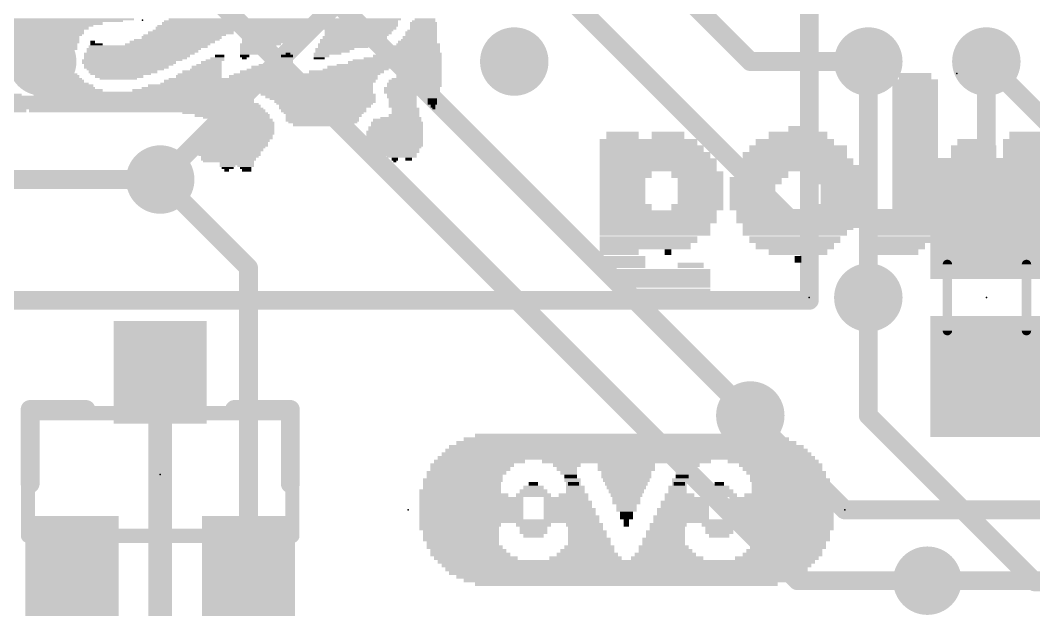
# Model space of a CAD drawing. Extents: x -41 to 98, y -71 to 29.
# Drawn here: x 7.38 to 18.29, y 6.8 to 13.14 of the extents above; entities that cross this region are included whole.
import ezdxf

# ---------------------------------------------------------------- set-up
doc = ezdxf.new("R2010")
doc.units = 0
for name, color, linetype in [('1', 12, 'CONTINUOUS'), ('16', 132, 'CONTINUOUS'), ('18', 110, 'CONTINUOUS'), ('21', 41, 'CONTINUOUS'), ('22', 40, 'CONTINUOUS'), ('23', 53, 'CONTINUOUS'), ('24', 53, 'CONTINUOUS'), ('29', 253, 'CONTINUOUS'), ('51', 53, 'CONTINUOUS')]:
    doc.layers.add(name, color=color, linetype=linetype)

# ---------------------------------------------------------------- blocks, each defined once
blk = doc.blocks.new('RECT')
blk.add_solid([(-0.5, -0.5), (0.5, -0.5), (-0.5, 0.5), (0.5, 0.5)])
blk = doc.blocks.new('ROUNDV')
at = {"const_width": 0.5}
blk.add_lwpolyline([(0, -0.25, 1), (0, 0.25, 1), (0, -0.25)], format="xyb", dxfattribs=at)

msp = doc.modelspace()

# ---------------------------------------------------------------- linework, layer by layer
at = {"layer": '1'}
for points, const_width in [([(15.66, 11.01), (7.0891, 19.5809)], 0.2032), ([(15.24, 8.89), (6.6963, 17.4337)], 0.2032), ([(15.748, 7.112), (6.4824, 16.3776)], 0.2032), ([(15.24, 12.7), (12.065, 15.875)], 0.2032), ([(16.51, 12.7), (15.24, 12.7)], 0.2032), ([(17.78, 12.7), (17.78, 11.01)], 0.2032), ([(8.89, 11.43), (5.08, 11.43)], 0.2032), ([(9.84, 10.48), (8.89, 11.43)], 0.2032), ([(17.78, 11.01), (15.66, 11.01)], 0.2032), ([(9.84, 7.255), (9.84, 10.48)], 0.2032), ([(16.51, 10.16), (16.51, 8.89)], 0.2032), ([(8.89, 9.355), (8.89, 5.08)], 0.254), ([(17.807, 9.283), (17.78, 9.31)], 0.2032), ([(19.685, 9.283), (17.807, 9.283)], 0.2032), ([(16.51, 8.89), (18.3007, 7.0993)], 0.2032), ([(7.94, 6.543), (7.94, 7.255)], 0.254), ([(9.84, 6.543), (9.84, 7.255)], 0.254), ([(17.145, 7.112), (15.748, 7.112)], 0.2032), ([(18.3007, 7.0993), (31.3563, 7.0993)], 0.2032)]:
    msp.add_lwpolyline(points, dxfattribs=dict(at, const_width=const_width))
for points, const_width in [([(15.24, 12.7508, 1), (15.24, 12.6492)], 0.1016), ([(15.2041, 12.6641, 1), (15.2759, 12.7359)], 0.1016), ([(16.51, 12.6492, 1), (16.51, 12.7508)], 0.1016), ([(17.8308, 12.7, 1), (17.7292, 12.7)], 0.1016), ([(8.9259, 11.4659, 1), (8.8541, 11.3941)], 0.1016), ([(8.89, 11.3792, 1), (8.89, 11.4808)], 0.1016), ([(15.66, 11.0608, 1), (15.66, 10.9592)], 0.1016), ([(15.6241, 10.9741, 1), (15.6959, 11.0459)], 0.1016), ([(17.7292, 11.01, 1), (17.8308, 11.01)], 0.1016), ([(17.78, 10.9592, 1), (17.78, 11.0608)], 0.1016), ([(9.8908, 10.48, 1), (9.7892, 10.48)], 0.1016), ([(9.8041, 10.4441, 1), (9.8759, 10.5159)], 0.1016), ([(16.5608, 10.16, 1), (16.4592, 10.16)], 0.1016), ([(8.9535, 9.355, 1), (8.8265, 9.355)], 0.127), ([(17.8159, 9.3459, 1), (17.7441, 9.2741)], 0.1016), ([(17.807, 9.3338, 1), (17.807, 9.2322)], 0.1016), ([(17.7711, 9.2471, 1), (17.8429, 9.3189)], 0.1016), ([(15.2041, 8.8541, 1), (15.2759, 8.9259)], 0.1016), ([(16.5459, 8.9259, 1), (16.4741, 8.8541)], 0.1016), ([(16.4592, 8.89, 1), (16.5608, 8.89)], 0.1016), ([(8.0035, 7.255, 1), (7.8765, 7.255)], 0.127), ([(9.9035, 7.255, 1), (9.7765, 7.255)], 0.127), ([(9.7892, 7.255, 1), (9.8908, 7.255)], 0.1016), ([(15.748, 7.1628, 1), (15.748, 7.0612)], 0.1016), ([(15.7121, 7.0761, 1), (15.7839, 7.1479)], 0.1016), ([(17.145, 7.0612, 1), (17.145, 7.1628)], 0.1016), ([(18.3007, 7.1501, 1), (18.3007, 7.0485)], 0.1016), ([(18.2648, 7.0634, 1), (18.3366, 7.1352)], 0.1016)]:
    msp.add_lwpolyline(points, format="xyb", dxfattribs=dict(at, const_width=const_width))
at = {"layer": '16', "const_width": 0.2032}
for points in [[(11.557, 14.097), (8.89, 11.43)], [(16.51, 12.7), (16.51, 10.16)], [(22.86, 7.62), (17.78, 12.7)], [(16.256, 7.874), (15.24, 8.89)], [(18.796, 7.874), (16.256, 7.874)], [(25.908, 7.112), (17.145, 7.112)]]:
    msp.add_lwpolyline(points, dxfattribs=at)
at = {"layer": '16', "const_width": 0.1016}
for points in [[(16.5608, 12.7, 1), (16.4592, 12.7)], [(17.8159, 12.7359, 1), (17.7441, 12.6641)], [(8.8541, 11.4659, 1), (8.9259, 11.3941)], [(16.4592, 10.16, 1), (16.5608, 10.16)], [(15.2759, 8.9259, 1), (15.2041, 8.8541)], [(16.256, 7.9248, 1), (16.256, 7.8232)], [(16.2201, 7.8381, 1), (16.2919, 7.9099)], [(17.145, 7.1628, 1), (17.145, 7.0612)]]:
    msp.add_lwpolyline(points, format="xyb", dxfattribs=at)
at = {"layer": '21', "const_width": 0.2032}
for points in [[(15.875, 10.13), (15.875, 15.03)], [(15.875, 10.13), (2.675, 10.13)], [(8.09, 8.955), (7.49, 8.955)], [(7.49, 8.955), (7.49, 8.155)], [(9.69, 8.955), (10.29, 8.955)], [(10.29, 8.955), (10.29, 8.155)]]:
    msp.add_lwpolyline(points, dxfattribs=at)
at = {"layer": '21', "const_width": 0.1016}
for points in [[(15.8242, 10.13, 1), (15.9258, 10.13)], [(15.875, 10.0792, 1), (15.875, 10.1808)], [(7.49, 9.0058, 1), (7.49, 8.9042)], [(7.5408, 8.955, 1), (7.4392, 8.955)], [(8.09, 8.9042, 1), (8.09, 9.0058)], [(9.69, 9.0058, 1), (9.69, 8.9042)], [(10.3408, 8.955, 1), (10.2392, 8.955)], [(10.29, 8.9042, 1), (10.29, 9.0058)], [(7.4392, 8.155, 1), (7.5408, 8.155)], [(10.2392, 8.155, 1), (10.3408, 8.155)]]:
    msp.add_lwpolyline(points, format="xyb", dxfattribs=at)
at = {"layer": '23'}
for p in [(17.4625, 12.573), (15.875, 10.16), (17.78, 10.16), (8.89, 8.255), (11.557, 7.874)]:
    msp.add_point(p, dxfattribs=at)
at = {"layer": '24'}
for p in [(8.6995, 13.1445), (16.256, 7.874)]:
    msp.add_point(p, dxfattribs=at)
at = {"layer": '51'}
for points, const_width in [([(17.361, 10.516), (17.361, 9.804)], 0.1016), ([(18.212, 10.516), (18.212, 9.804)], 0.1016), ([(7.4676, 7.5946), (7.4676, 8.9154)], 0.1524), ([(7.4676, 8.9154), (10.3124, 8.9154)], 0.1524), ([(10.3124, 8.9154), (10.3124, 7.5946)], 0.1524), ([(10.3124, 7.5946), (7.4676, 7.5946)], 0.1524)]:
    msp.add_lwpolyline(points, dxfattribs=dict(at, const_width=const_width))
for points, const_width in [([(17.3864, 10.516, 1), (17.3356, 10.516)], 0.0508), ([(18.2374, 10.516, 1), (18.1866, 10.516)], 0.0508), ([(17.3356, 9.804, 1), (17.3864, 9.804)], 0.0508), ([(18.1866, 9.804, 1), (18.2374, 9.804)], 0.0508), ([(7.5057, 8.9154, 1), (7.4295, 8.9154)], 0.0762), ([(7.4676, 8.9535, 1), (7.4676, 8.8773)], 0.0762), ([(10.3505, 8.9154, 1), (10.2743, 8.9154)], 0.0762), ([(10.3124, 8.8773, 1), (10.3124, 8.9535)], 0.0762), ([(7.4676, 7.6327, 1), (7.4676, 7.5565)], 0.0762), ([(10.3124, 7.5565, 1), (10.3124, 7.6327)], 0.0762), ([(7.4295, 7.5946, 1), (7.5057, 7.5946)], 0.0762), ([(10.2743, 7.5946, 1), (10.3505, 7.5946)], 0.0762)]:
    msp.add_lwpolyline(points, format="xyb", dxfattribs=dict(at, const_width=const_width))

# ---------------------------------------------------------------- block references
at = {"layer": '1', "xscale": 1.1, "rotation": 270}
for p in [(17.78, 11.01), (17.78, 9.31)]:
    msp.add_blockref('RECT', p, dxfattribs=at)
at = {"layer": '1', "xscale": 0.8, "yscale": 0.9}
for p in [(8.89, 9.355), (7.94, 7.255), (9.84, 7.255)]:
    msp.add_blockref('RECT', p, dxfattribs=at)
at = {"layer": '18', "xscale": 0.7366, "yscale": 0.7366}
for p in [(7.62, 12.7), (7.62, 12.7), (12.7, 12.7), (12.7, 12.7), (16.51, 12.7), (16.51, 12.7), (17.78, 12.7), (17.78, 12.7), (8.89, 11.43), (8.89, 11.43), (16.51, 10.16), (16.51, 10.16), (15.24, 8.89), (15.24, 8.89), (17.145, 7.112), (17.145, 7.112)]:
    msp.add_blockref('ROUNDV', p, dxfattribs=at)
at = {"layer": '21', "yscale": 0.04}
for p, xscale in [((13.897, 8.634), 3.48), ((13.897, 8.674), 3.24), ((13.897, 8.514), 3.88), ((13.897, 8.554), 3.8), ((13.897, 8.594), 3.64), ((12.317, 8.394), 0.96), ((13.897, 8.434), 4.04), ((13.897, 8.474), 3.96), ((13.897, 8.394), 1.8), ((15.477, 8.394), 0.96), ((12.177, 8.274), 0.84), ((12.237, 8.354), 0.88), ((12.217, 8.314), 0.84), ((13.257, 8.354), 0.28), ((13.257, 8.314), 0.2), ((13.277, 8.274), 0.16), ((13.897, 8.354), 0.6), ((13.897, 8.314), 0.6), ((13.897, 8.274), 0.52), ((14.537, 8.354), 0.28), ((14.537, 8.314), 0.2), ((14.517, 8.274), 0.16), ((15.557, 8.354), 0.88), ((15.577, 8.314), 0.84), ((15.617, 8.274), 0.84), ((12.137, 8.194), 0.84), ((12.157, 8.234), 0.8), ((13.297, 8.234), 0.12), ((13.317, 8.194), 0.16), ((13.897, 8.234), 0.52), ((13.917, 8.194), 0.48), ((14.477, 8.194), 0.16), ((14.497, 8.234), 0.12), ((15.637, 8.234), 0.8), ((15.657, 8.194), 0.84), ((12.117, 8.074), 0.88), ((12.137, 8.154), 0.84), ((12.137, 8.114), 0.84), ((12.897, 8.074), 0.28), ((12.897, 8.114), 0.2), ((12.917, 8.154), 0.08), ((13.337, 8.154), 0.12), ((13.357, 8.114), 0.16), ((13.357, 8.074), 0.16), ((13.897, 8.154), 0.44), ((13.917, 8.114), 0.4), ((13.897, 8.074), 0.36), ((14.457, 8.114), 0.2), ((14.457, 8.074), 0.2), ((14.477, 8.154), 0.16), ((14.897, 8.074), 0.28), ((14.897, 8.114), 0.2), ((14.917, 8.154), 0.08), ((15.677, 8.154), 0.8), ((15.677, 8.114), 0.8), ((15.697, 8.074), 0.84), ((12.157, 8.034), 0.96), ((12.237, 7.994), 1.12), ((12.237, 7.954), 1.12), ((12.857, 8.034), 0.28), ((13.357, 7.994), 0.24), ((13.377, 7.954), 0.28), ((13.377, 8.034), 0.2), ((13.917, 8.034), 0.32), ((13.897, 7.994), 0.28), ((13.897, 7.954), 0.28), ((14.537, 7.954), 0.52), ((14.477, 8.034), 0.32), ((14.557, 7.994), 0.48), ((14.857, 8.034), 0.28), ((15.677, 7.994), 0.88), ((15.677, 7.954), 0.88), ((15.697, 8.034), 0.84), ((12.237, 7.914), 1.12), ((12.237, 7.874), 1.12), ((12.237, 7.834), 1.12), ((13.357, 7.874), 0.4), ((13.357, 7.914), 0.32), ((13.397, 7.834), 0.32), ((13.897, 7.914), 0.2), ((13.897, 7.874), 0.2), ((13.897, 7.834), 0.12), ((14.517, 7.874), 0.56), ((14.517, 7.834), 0.56), ((14.537, 7.914), 0.52), ((15.637, 7.874), 0.96), ((15.657, 7.914), 0.92), ((15.677, 7.834), 0.88), ((12.237, 7.794), 1.12), ((12.317, 7.754), 1.28), ((13.417, 7.794), 0.36), ((13.437, 7.754), 0.32), ((13.897, 7.794), 0.12), ((13.897, 7.754), 0.04), ((14.497, 7.794), 0.6), ((14.577, 7.754), 0.76), ((15.677, 7.794), 0.88), ((15.697, 7.754), 0.84), ((12.117, 7.714), 0.88), ((12.097, 7.674), 0.84), ((12.117, 7.634), 0.8), ((12.877, 7.714), 0.32), ((12.897, 7.674), 0.28), ((12.897, 7.634), 0.28), ((13.457, 7.714), 0.36), ((13.457, 7.674), 0.36), ((13.477, 7.634), 0.4), ((13.897, 7.714), 0.04), ((14.317, 7.634), 0.4), ((14.357, 7.714), 0.4), ((14.337, 7.674), 0.36), ((14.877, 7.714), 0.32), ((14.897, 7.674), 0.28), ((14.897, 7.634), 0.28), ((15.697, 7.714), 0.84), ((15.697, 7.674), 0.84), ((15.677, 7.634), 0.8), ((12.117, 7.594), 0.8), ((12.117, 7.554), 0.8), ((12.137, 7.514), 0.76), ((12.897, 7.594), 0.2), ((13.477, 7.594), 0.4), ((13.497, 7.554), 0.44), ((13.497, 7.514), 0.44), ((14.297, 7.554), 0.44), ((14.297, 7.514), 0.44), ((14.317, 7.594), 0.4), ((14.897, 7.594), 0.2), ((15.677, 7.594), 0.8), ((15.677, 7.554), 0.8), ((15.657, 7.514), 0.76), ((12.157, 7.474), 0.8), ((12.197, 7.434), 0.8), ((13.477, 7.434), 0.56), ((13.497, 7.474), 0.52), ((14.297, 7.474), 0.52), ((14.317, 7.434), 0.56), ((15.597, 7.434), 0.8), ((15.637, 7.474), 0.8), ((12.217, 7.394), 0.84), ((12.277, 7.354), 0.88), ((13.897, 7.314), 4.04), ((13.457, 7.354), 0.76), ((13.477, 7.394), 0.64), ((14.337, 7.354), 0.76), ((14.317, 7.394), 0.64), ((15.517, 7.354), 0.88), ((15.577, 7.394), 0.84), ((13.897, 7.274), 3.96), ((13.897, 7.234), 3.88), ((13.897, 7.194), 3.8), ((13.897, 7.154), 3.64), ((13.897, 7.114), 3.48), ((13.897, 7.074), 3.24)]:
    msp.add_blockref('RECT', p, dxfattribs=dict(at, xscale=xscale))
at = {"layer": '22', "rotation": 180}
for p, xscale, yscale in [((7.5495, 13.0845), 1.24, 0.02), ((7.6495, 13.1095), 1.24, 0.03), ((7.7845, 13.1345), 1.41, 0.02), ((7.9095, 13.1545), 1.4, 0.02), ((10.1545, 13.0845), 2.59, 0.02), ((10.1795, 13.1095), 2.54, 0.03), ((10.1895, 13.1345), 2.52, 0.02), ((10.2295, 13.1545), 2.5, 0.02), ((11.7245, 13.1095), 0.29, 0.03), ((11.7245, 13.0845), 0.29, 0.02), ((11.7245, 13.1345), 0.25, 0.02), ((11.7395, 13.1545), 0.22, 0.02), ((7.3295, 12.9845), 1.44, 0.02), ((7.3895, 13.0095), 1.36, 0.03), ((7.4395, 13.0345), 1.26, 0.02), ((7.4895, 13.0595), 1.26, 0.03), ((9.1545, 12.9845), 0.89, 0.02), ((9.2195, 13.0095), 0.92, 0.03), ((9.2545, 13.0345), 0.89, 0.02), ((9.7245, 13.0595), 1.77, 0.03), ((10.1795, 13.0345), 0.76, 0.02), ((10.1545, 13.0095), 0.71, 0.03), ((10.1095, 12.9845), 0.62, 0.02), ((11.0345, 13.0595), 0.79, 0.03), ((11.0295, 13.0345), 0.74, 0.02), ((11.0195, 13.0095), 0.72, 0.03), ((11.0045, 12.9845), 0.69, 0.02), ((11.6995, 13.0095), 0.34, 0.03), ((11.6995, 12.9845), 0.34, 0.02), ((11.7095, 13.0345), 0.32, 0.02), ((11.7245, 13.0595), 0.29, 0.03), ((7.1195, 12.8595), 1.76, 0.03), ((7.1695, 12.8845), 1.66, 0.02), ((7.2045, 12.9095), 1.63, 0.03), ((7.2445, 12.9345), 1.55, 0.02), ((7.3045, 12.9595), 1.43, 0.03), ((8.7595, 12.8595), 1.28, 0.03), ((8.1645, 12.9095), 0.05, 0.03), ((8.2045, 12.8845), 0.13, 0.02), ((8.9695, 12.8845), 0.92, 0.02), ((9.0195, 12.9095), 0.92, 0.03), ((9.0695, 12.9345), 0.92, 0.02), ((9.1195, 12.9595), 0.86, 0.03), ((9.9695, 12.8845), 0.44, 0.02), ((9.9445, 12.8595), 0.39, 0.03), ((10.0445, 12.9345), 0.55, 0.02), ((10.0045, 12.9095), 0.47, 0.03), ((10.0845, 12.9595), 0.57, 0.03), ((10.8845, 12.8845), 0.59, 0.02), ((10.8595, 12.8595), 0.54, 0.03), ((10.9445, 12.9345), 0.67, 0.02), ((10.9195, 12.9095), 0.62, 0.03), ((10.9845, 12.9595), 0.69, 0.03), ((11.6395, 12.8595), 0.52, 0.03), ((11.6645, 12.8845), 0.47, 0.02), ((11.6595, 12.9095), 0.42, 0.03), ((11.6745, 12.9345), 0.39, 0.02), ((11.6845, 12.9595), 0.37, 0.03), ((7.8595, 12.8345), 0.28, 0.02), ((7.8695, 12.8095), 0.2, 0.03), ((7.8945, 12.7845), 0.15, 0.02), ((8.6645, 12.7845), 1.19, 0.02), ((8.6395, 12.7595), 1.14, 0.03), ((8.7145, 12.8345), 1.23, 0.02), ((8.6995, 12.8095), 1.2, 0.03), ((9.5295, 12.7595), 0.1, 0.03), ((9.8995, 12.8345), 0.3, 0.02), ((9.8745, 12.8095), 0.25, 0.03), ((9.8495, 12.7845), 0.2, 0.02), ((9.7995, 12.7595), 0.1, 0.03), ((10.2545, 12.7595), 0.13, 0.03), ((10.2645, 12.7845), 0.05, 0.02), ((10.6895, 12.7845), 0.3, 0.02), ((10.6245, 12.7595), 0.17, 0.03), ((10.7695, 12.8345), 0.42, 0.02), ((10.7445, 12.8095), 0.37, 0.03), ((11.5495, 12.7595), 0.74, 0.03), ((11.5745, 12.7845), 0.69, 0.02), ((11.5995, 12.8095), 0.6, 0.03), ((11.6245, 12.8345), 0.55, 0.02), ((7.4895, 12.6395), 0.82, 0.03), ((7.4895, 12.6645), 0.72, 0.02), ((7.4895, 12.6895), 0.62, 0.03), ((7.4895, 12.7145), 0.56, 0.02), ((7.4745, 12.7345), 0.35, 0.02), ((8.5895, 12.7145), 1.08, 0.02), ((8.5545, 12.6895), 1.01, 0.03), ((8.6245, 12.7345), 1.11, 0.02), ((8.5495, 12.6645), 0.96, 0.02), ((8.5245, 12.6395), 0.91, 0.03), ((9.3895, 12.6395), 0.32, 0.03), ((9.4145, 12.6645), 0.27, 0.02), ((9.4395, 12.6895), 0.22, 0.03), ((9.4795, 12.7145), 0.2, 0.02), ((9.5045, 12.7345), 0.15, 0.02), ((9.7945, 12.7345), 0.05, 0.02), ((10.0695, 12.6395), 0.4, 0.03), ((10.1095, 12.6645), 0.32, 0.02), ((10.1695, 12.6895), 0.3, 0.03), ((10.1845, 12.7145), 0.27, 0.02), ((10.2295, 12.7345), 0.18, 0.02), ((10.5995, 12.7345), 0.12, 0.02), ((11.0445, 12.6395), 0.71, 0.03), ((11.3545, 12.6645), 1.13, 0.02), ((11.4145, 12.6895), 1.01, 0.03), ((11.4395, 12.7145), 0.96, 0.02), ((11.4995, 12.7345), 0.84, 0.02), ((11.6995, 12.6395), 0.44, 0.03), ((7.2445, 12.5895), 0.37, 0.03), ((7.4995, 12.6145), 0.84, 0.02), ((7.7245, 12.5895), 0.45, 0.03), ((7.7745, 12.5645), 0.45, 0.02), ((7.7995, 12.5395), 0.44, 0.03), ((8.5145, 12.6145), 0.83, 0.02), ((8.4895, 12.5895), 0.74, 0.03), ((8.4645, 12.5645), 0.65, 0.02), ((8.4495, 12.5395), 0.52, 0.03), ((9.3045, 12.5395), 0.49, 0.03), ((9.3145, 12.5645), 0.47, 0.02), ((9.3395, 12.5895), 0.42, 0.03), ((9.3795, 12.6145), 0.34, 0.02), ((9.9495, 12.5395), 0.64, 0.03), ((9.9595, 12.5645), 0.56, 0.02), ((9.9945, 12.5895), 0.49, 0.03), ((10.0445, 12.6145), 0.45, 0.02), ((10.7845, 12.5395), 0.89, 0.03), ((10.8245, 12.5645), 0.87, 0.02), ((10.8945, 12.5895), 0.81, 0.03), ((10.9945, 12.6145), 0.71, 0.02), ((11.6745, 12.5395), 0.49, 0.03), ((11.6845, 12.5645), 0.47, 0.02), ((11.6995, 12.5895), 0.44, 0.03), ((11.7095, 12.6145), 0.42, 0.02), ((17.014, 12.542), 0.35, 0.07), ((7.8245, 12.5145), 0.45, 0.02), ((7.8345, 12.4895), 0.47, 0.03), ((7.8595, 12.4645), 0.52, 0.02), ((7.8845, 12.4395), 0.57, 0.03), ((8.4395, 12.5145), 0.4, 0.02), ((9.9695, 12.4395), 2.42, 0.03), ((10.0345, 12.4645), 2.29, 0.02), ((10.0695, 12.4895), 2.28, 0.03), ((10.1045, 12.5145), 2.25, 0.02), ((11.6245, 12.4645), 0.59, 0.02), ((11.6245, 12.4395), 0.59, 0.03), ((11.6345, 12.4895), 0.57, 0.03), ((11.6495, 12.5145), 0.54, 0.02), ((17.014, 12.472), 0.49, 0.07), ((17.014, 12.397), 0.49, 0.08), ((7.8345, 12.3195), 4.13, 0.03), ((6.5995, 12.3445), 1.6, 0.02), ((8.7245, 12.3445), 2.39, 0.02), ((9.3645, 12.3645), 3.63, 0.02), ((7.9245, 12.3895), 0.69, 0.03), ((7.8945, 12.4145), 0.59, 0.02), ((9.8845, 12.3895), 2.59, 0.03), ((9.9345, 12.4145), 2.49, 0.02), ((10.5895, 12.3445), 1.24, 0.02), ((10.6145, 12.3195), 1.19, 0.03), ((11.5995, 12.4145), 0.6, 0.02), ((11.5995, 12.3895), 0.6, 0.03), ((11.4895, 12.3645), 0.38, 0.02), ((11.5045, 12.3445), 0.35, 0.02), ((11.4895, 12.3195), 0.32, 0.03), ((11.7995, 12.3645), 0.2, 0.02), ((11.8095, 12.3445), 0.18, 0.02), ((11.8245, 12.3195), 0.15, 0.03), ((17.014, 12.322), 0.49, 0.07), ((7.7645, 12.2945), 4.27, 0.02), ((7.7645, 12.2695), 4.27, 0.03), ((7.7895, 12.2445), 4.32, 0.02), ((7.7995, 12.2195), 4.34, 0.03), ((10.6395, 12.2945), 1.14, 0.02), ((10.6645, 12.2695), 1.09, 0.03), ((10.6595, 12.2445), 1.04, 0.02), ((10.6645, 12.2195), 0.99, 0.03), ((11.4995, 12.2945), 0.3, 0.02), ((11.4995, 12.2695), 0.3, 0.03), ((11.4995, 12.2445), 0.3, 0.02), ((11.4995, 12.2195), 0.3, 0.03), ((11.8195, 12.2945), 0.1, 0.02), ((11.8195, 12.2695), 0.1, 0.03), ((11.8195, 12.2445), 0.1, 0.02), ((11.8245, 12.2195), 0.05, 0.03), ((17.014, 12.257), 0.49, 0.06), ((17.014, 12.187), 0.49, 0.08), ((7.8145, 12.1945), 4.37, 0.02), ((6.5495, 12.1695), 1.8, 0.03), ((8.7495, 12.1695), 2.54, 0.03), ((9.5895, 12.1445), 0.92, 0.02), ((9.6645, 12.1195), 0.81, 0.03), ((10.6395, 12.1945), 0.94, 0.02), ((10.6495, 12.1695), 0.92, 0.03), ((10.6495, 12.1445), 0.86, 0.02), ((10.6495, 12.1195), 0.82, 0.03), ((11.5145, 12.1195), 0.33, 0.03), ((11.5295, 12.1945), 0.3, 0.02), ((11.5295, 12.1695), 0.3, 0.03), ((11.5295, 12.1445), 0.3, 0.02), ((11.8345, 12.1945), 0.03, 0.02), ((17.014, 12.112), 0.49, 0.07), ((9.7095, 12.0945), 0.72, 0.02), ((9.7745, 12.0695), 0.65, 0.03), ((9.7995, 12.0445), 0.64, 0.02), ((9.7995, 12.0195), 0.64, 0.03), ((9.7995, 11.9945), 0.64, 0.02), ((10.6345, 12.0945), 0.79, 0.02), ((10.6345, 12.0695), 0.79, 0.03), ((10.6395, 12.0445), 0.74, 0.02), ((10.6495, 12.0195), 0.66, 0.03), ((11.4245, 11.9945), 0.59, 0.02), ((11.4395, 12.0445), 0.56, 0.02), ((11.4395, 12.0195), 0.56, 0.03), ((11.4395, 12.0695), 0.52, 0.03), ((11.4795, 12.0945), 0.44, 0.02), ((15.719, 11.977), 0.14, 0.06), ((17.014, 12.042), 0.49, 0.07), ((17.014, 11.977), 0.49, 0.06), ((9.7245, 11.8995), 0.75, 0.03), ((9.7495, 11.9245), 0.74, 0.02), ((9.7595, 11.9445), 0.72, 0.02), ((9.7845, 11.9695), 0.67, 0.03), ((11.4145, 11.9445), 0.61, 0.02), ((11.4145, 11.9245), 0.61, 0.02), ((11.4145, 11.8995), 0.61, 0.03), ((11.4245, 11.9695), 0.59, 0.03), ((13.864, 11.907), 0.35, 0.08), ((14.354, 11.907), 0.35, 0.08), ((15.754, 11.907), 0.63, 0.08), ((17.014, 11.907), 0.49, 0.08), ((18.239, 11.907), 0.42, 0.08), ((9.6845, 11.8495), 0.77, 0.03), ((9.6745, 11.8245), 0.75, 0.02), ((9.6745, 11.7995), 0.75, 0.03), ((9.6595, 11.7745), 0.72, 0.02), ((9.7145, 11.8745), 0.77, 0.02), ((11.4145, 11.8745), 0.61, 0.02), ((11.4145, 11.8495), 0.61, 0.03), ((11.4245, 11.8245), 0.59, 0.02), ((11.4245, 11.7995), 0.59, 0.03), ((11.4295, 11.7745), 0.54, 0.02), ((14.144, 11.832), 1.05, 0.07), ((14.179, 11.762), 1.12, 0.07), ((15.754, 11.762), 1.05, 0.07), ((15.719, 11.832), 0.84, 0.07), ((17.014, 11.832), 0.49, 0.07), ((17.014, 11.762), 0.49, 0.07), ((17.644, 11.762), 0.49, 0.07), ((17.644, 11.832), 0.35, 0.07), ((18.484, 11.832), 1.05, 0.07), ((18.484, 11.762), 1.05, 0.07), ((9.6495, 11.7495), 0.7, 0.03), ((9.6345, 11.7245), 0.67, 0.02), ((9.6345, 11.6995), 0.67, 0.03), ((9.6395, 11.6745), 0.62, 0.02), ((11.4195, 11.7495), 0.52, 0.03), ((11.4195, 11.7245), 0.52, 0.02), ((11.4145, 11.6995), 0.47, 0.03), ((11.4895, 11.6745), 0.32, 0.02), ((14.214, 11.692), 1.19, 0.07), ((15.719, 11.692), 1.12, 0.07), ((17.014, 11.692), 0.49, 0.07), ((17.644, 11.692), 0.49, 0.07), ((18.484, 11.692), 1.05, 0.07), ((9.6245, 11.6495), 0.59, 0.03), ((9.6245, 11.6245), 0.55, 0.02), ((9.7145, 11.5995), 0.37, 0.03), ((9.6145, 11.5745), 0.17, 0.02), ((9.6145, 11.5545), 0.13, 0.02), ((9.8095, 11.5745), 0.18, 0.02), ((9.8095, 11.5545), 0.12, 0.02), ((11.4145, 11.6495), 0.07, 0.03), ((11.4145, 11.6245), 0.03, 0.02), ((11.5645, 11.6495), 0.07, 0.03), ((14.249, 11.622), 1.26, 0.07), ((14.249, 11.552), 1.26, 0.07), ((15.754, 11.552), 1.33, 0.07), ((15.754, 11.622), 1.19, 0.07), ((17.014, 11.622), 0.49, 0.07), ((17.014, 11.552), 0.49, 0.07), ((17.644, 11.622), 0.49, 0.07), ((17.644, 11.552), 0.49, 0.07), ((18.484, 11.622), 1.05, 0.07), ((18.519, 11.552), 0.98, 0.07), ((9.6045, 11.5295), 0.05, 0.03), ((9.8195, 11.5295), 0.1, 0.03), ((13.899, 11.482), 0.56, 0.07), ((13.864, 11.417), 0.49, 0.08), ((14.669, 11.482), 0.56, 0.07), ((14.704, 11.417), 0.49, 0.08), ((15.299, 11.417), 0.56, 0.08), ((15.369, 11.482), 0.56, 0.07), ((16.139, 11.482), 0.56, 0.07), ((16.174, 11.417), 0.49, 0.08), ((17.014, 11.482), 0.49, 0.07), ((17.014, 11.417), 0.49, 0.08), ((17.644, 11.482), 0.49, 0.07), ((17.644, 11.417), 0.21, 0.08), ((18.169, 11.482), 0.14, 0.07), ((13.864, 11.342), 0.49, 0.07), ((14.704, 11.342), 0.49, 0.07), ((15.264, 11.342), 0.49, 0.07), ((16.209, 11.342), 0.42, 0.07), ((17.014, 11.342), 0.49, 0.07), ((13.864, 11.272), 0.49, 0.07), ((13.864, 11.202), 0.49, 0.07), ((14.704, 11.272), 0.49, 0.07), ((14.704, 11.202), 0.49, 0.07), ((15.264, 11.272), 0.49, 0.07), ((15.264, 11.202), 0.49, 0.07), ((16.244, 11.272), 0.49, 0.07), ((16.209, 11.202), 0.42, 0.07), ((17.014, 11.272), 0.49, 0.07), ((17.014, 11.202), 0.49, 0.07), ((13.899, 11.132), 0.56, 0.07), ((14.669, 11.132), 0.56, 0.07), ((15.299, 11.132), 0.56, 0.07), ((16.174, 11.132), 0.49, 0.07), ((17.014, 11.132), 0.49, 0.07), ((14.249, 11.062), 1.26, 0.07), ((14.249, 10.992), 1.26, 0.07), ((15.369, 11.062), 0.56, 0.07), ((15.754, 10.992), 1.33, 0.07), ((16.139, 11.062), 0.56, 0.07), ((16.909, 10.992), 0.7, 0.07), ((17.014, 11.062), 0.49, 0.07), ((17.644, 10.992), 0.49, 0.07), ((17.609, 11.062), 0.28, 0.07), ((14.214, 10.922), 1.19, 0.07), ((15.754, 10.922), 1.19, 0.07), ((16.909, 10.922), 0.7, 0.07), ((17.644, 10.922), 0.49, 0.07), ((14.214, 10.857), 1.19, 0.06), ((14.144, 10.782), 1.05, 0.07), ((15.719, 10.857), 1.12, 0.06), ((15.719, 10.782), 0.98, 0.07), ((16.874, 10.857), 0.63, 0.06), ((16.874, 10.782), 0.63, 0.07), ((17.644, 10.857), 0.49, 0.06), ((17.644, 10.782), 0.49, 0.07), ((14.109, 10.712), 0.98, 0.07), ((15.719, 10.712), 0.84, 0.07), ((16.839, 10.712), 0.56, 0.07), ((17.644, 10.712), 0.49, 0.07), ((13.829, 10.647), 0.42, 0.06), ((13.864, 10.572), 0.49, 0.07), ((14.354, 10.647), 0.07, 0.06), ((15.754, 10.647), 0.63, 0.06), ((15.754, 10.572), 0.07, 0.07), ((16.804, 10.647), 0.49, 0.06), ((17.644, 10.647), 0.35, 0.06), ((13.864, 10.507), 0.49, 0.06), ((14.599, 10.507), 0.28, 0.06), ((14.249, 10.432), 1.12, 0.07), ((14.249, 10.362), 1.12, 0.07), ((14.284, 10.297), 1.05, 0.06), ((14.319, 10.222), 0.98, 0.07), ((14.284, 10.152), 0.77, 0.07), ((13.916, 8.634), 3.48, 0.04), ((13.916, 8.674), 3.24, 0.04), ((13.916, 8.514), 3.88, 0.04), ((13.916, 8.554), 3.8, 0.04), ((13.916, 8.594), 3.64, 0.04), ((12.336, 8.394), 0.96, 0.04), ((13.916, 8.434), 4.04, 0.04), ((13.916, 8.474), 3.96, 0.04), ((13.916, 8.394), 1.8, 0.04), ((15.496, 8.394), 0.96, 0.04), ((12.196, 8.274), 0.84, 0.04), ((12.256, 8.354), 0.88, 0.04), ((12.236, 8.314), 0.84, 0.04), ((13.276, 8.354), 0.28, 0.04), ((13.276, 8.314), 0.2, 0.04), ((13.296, 8.274), 0.16, 0.04), ((13.916, 8.354), 0.6, 0.04), ((13.916, 8.314), 0.6, 0.04), ((13.916, 8.274), 0.52, 0.04), ((14.556, 8.354), 0.28, 0.04), ((14.556, 8.314), 0.2, 0.04), ((14.536, 8.274), 0.16, 0.04), ((15.576, 8.354), 0.88, 0.04), ((15.596, 8.314), 0.84, 0.04), ((15.636, 8.274), 0.84, 0.04), ((12.156, 8.194), 0.84, 0.04), ((12.176, 8.234), 0.8, 0.04), ((13.316, 8.234), 0.12, 0.04), ((13.336, 8.194), 0.16, 0.04), ((13.916, 8.234), 0.52, 0.04), ((13.896, 8.194), 0.48, 0.04), ((14.496, 8.194), 0.16, 0.04), ((14.516, 8.234), 0.12, 0.04), ((15.656, 8.234), 0.8, 0.04), ((15.676, 8.194), 0.84, 0.04), ((12.116, 8.074), 0.84, 0.04), ((12.136, 8.154), 0.8, 0.04), ((12.136, 8.114), 0.8, 0.04), ((12.916, 8.074), 0.28, 0.04), ((12.916, 8.114), 0.2, 0.04), ((12.896, 8.154), 0.08, 0.04), ((13.336, 8.154), 0.16, 0.04), ((13.356, 8.114), 0.2, 0.04), ((13.356, 8.074), 0.2, 0.04), ((13.916, 8.154), 0.44, 0.04), ((13.896, 8.114), 0.4, 0.04), ((13.916, 8.074), 0.36, 0.04), ((14.456, 8.114), 0.16, 0.04), ((14.456, 8.074), 0.16, 0.04), ((14.476, 8.154), 0.12, 0.04), ((14.916, 8.074), 0.28, 0.04), ((14.916, 8.114), 0.2, 0.04), ((14.896, 8.154), 0.08, 0.04), ((15.676, 8.154), 0.84, 0.04), ((15.676, 8.114), 0.84, 0.04), ((15.696, 8.074), 0.88, 0.04), ((12.116, 8.034), 0.84, 0.04), ((12.136, 7.994), 0.88, 0.04), ((12.136, 7.954), 0.88, 0.04), ((12.956, 8.034), 0.28, 0.04), ((13.256, 7.994), 0.48, 0.04), ((13.276, 7.954), 0.52, 0.04), ((13.336, 8.034), 0.32, 0.04), ((13.896, 8.034), 0.32, 0.04), ((13.916, 7.994), 0.28, 0.04), ((13.916, 7.954), 0.28, 0.04), ((14.436, 7.954), 0.28, 0.04), ((14.436, 8.034), 0.2, 0.04), ((14.456, 7.994), 0.24, 0.04), ((14.956, 8.034), 0.28, 0.04), ((15.576, 7.994), 1.12, 0.04), ((15.576, 7.954), 1.12, 0.04), ((15.656, 8.034), 0.96, 0.04), ((12.156, 7.914), 0.92, 0.04), ((12.176, 7.874), 0.96, 0.04), ((12.136, 7.834), 0.88, 0.04), ((13.276, 7.914), 0.52, 0.04), ((13.296, 7.874), 0.56, 0.04), ((13.296, 7.834), 0.56, 0.04), ((13.916, 7.914), 0.2, 0.04), ((13.916, 7.874), 0.2, 0.04), ((13.916, 7.834), 0.12, 0.04), ((14.456, 7.874), 0.4, 0.04), ((14.416, 7.834), 0.32, 0.04), ((14.456, 7.914), 0.32, 0.04), ((15.576, 7.914), 1.12, 0.04), ((15.576, 7.874), 1.12, 0.04), ((15.576, 7.834), 1.12, 0.04), ((12.136, 7.794), 0.88, 0.04), ((12.116, 7.754), 0.84, 0.04), ((13.236, 7.754), 0.76, 0.04), ((13.316, 7.794), 0.6, 0.04), ((13.916, 7.794), 0.12, 0.04), ((13.916, 7.754), 0.04, 0.04), ((14.396, 7.794), 0.36, 0.04), ((14.376, 7.754), 0.32, 0.04), ((15.496, 7.754), 1.28, 0.04), ((15.576, 7.794), 1.12, 0.04), ((12.116, 7.714), 0.84, 0.04), ((12.116, 7.674), 0.84, 0.04), ((12.136, 7.634), 0.8, 0.04), ((12.936, 7.714), 0.32, 0.04), ((12.916, 7.674), 0.28, 0.04), ((12.916, 7.634), 0.28, 0.04), ((13.456, 7.714), 0.4, 0.04), ((13.476, 7.674), 0.36, 0.04), ((13.496, 7.634), 0.4, 0.04), ((13.916, 7.714), 0.04, 0.04), ((14.336, 7.634), 0.4, 0.04), ((14.356, 7.714), 0.36, 0.04), ((14.356, 7.674), 0.36, 0.04), ((14.936, 7.714), 0.32, 0.04), ((14.916, 7.674), 0.28, 0.04), ((14.916, 7.634), 0.28, 0.04), ((15.696, 7.714), 0.88, 0.04), ((15.716, 7.674), 0.84, 0.04), ((15.696, 7.634), 0.8, 0.04), ((12.136, 7.594), 0.8, 0.04), ((12.136, 7.554), 0.8, 0.04), ((12.156, 7.514), 0.76, 0.04), ((12.916, 7.594), 0.2, 0.04), ((13.496, 7.594), 0.4, 0.04), ((13.516, 7.554), 0.44, 0.04), ((13.516, 7.514), 0.44, 0.04), ((14.316, 7.554), 0.44, 0.04), ((14.316, 7.514), 0.44, 0.04), ((14.336, 7.594), 0.4, 0.04), ((14.916, 7.594), 0.2, 0.04), ((15.696, 7.594), 0.8, 0.04), ((15.696, 7.554), 0.8, 0.04), ((15.676, 7.514), 0.76, 0.04), ((12.176, 7.474), 0.8, 0.04), ((12.216, 7.434), 0.8, 0.04), ((13.496, 7.434), 0.56, 0.04), ((13.516, 7.474), 0.52, 0.04), ((14.316, 7.474), 0.52, 0.04), ((14.336, 7.434), 0.56, 0.04), ((15.616, 7.434), 0.8, 0.04), ((15.656, 7.474), 0.8, 0.04), ((12.236, 7.394), 0.84, 0.04), ((12.296, 7.354), 0.88, 0.04), ((13.916, 7.314), 4.04, 0.04), ((13.476, 7.354), 0.76, 0.04), ((13.496, 7.394), 0.64, 0.04), ((14.356, 7.354), 0.76, 0.04), ((14.336, 7.394), 0.64, 0.04), ((15.536, 7.354), 0.88, 0.04), ((15.596, 7.394), 0.84, 0.04), ((13.916, 7.274), 3.96, 0.04), ((13.916, 7.234), 3.88, 0.04), ((13.916, 7.194), 3.8, 0.04), ((13.916, 7.154), 3.64, 0.04), ((13.916, 7.114), 3.48, 0.04), ((13.916, 7.074), 3.24, 0.04)]:
    msp.add_blockref('RECT', p, dxfattribs=dict(at, xscale=xscale, yscale=yscale))
at = {"layer": '29', "xscale": 1.3032, "yscale": 1.2032, "rotation": 270}
for p in [(17.78, 11.01), (17.78, 9.31)]:
    msp.add_blockref('RECT', p, dxfattribs=at)
at = {"layer": '29', "xscale": 1.0032, "yscale": 1.1032}
for p in [(8.89, 9.355), (7.94, 7.255), (9.84, 7.255)]:
    msp.add_blockref('RECT', p, dxfattribs=at)
at = {"layer": '51', "xscale": 0.5001, "yscale": 0.95, "rotation": 270}
for p in [(17.7851, 10.7482), (17.7851, 9.5798)]:
    msp.add_blockref('RECT', p, dxfattribs=at)

doc.saveas('drawing.dxf')
